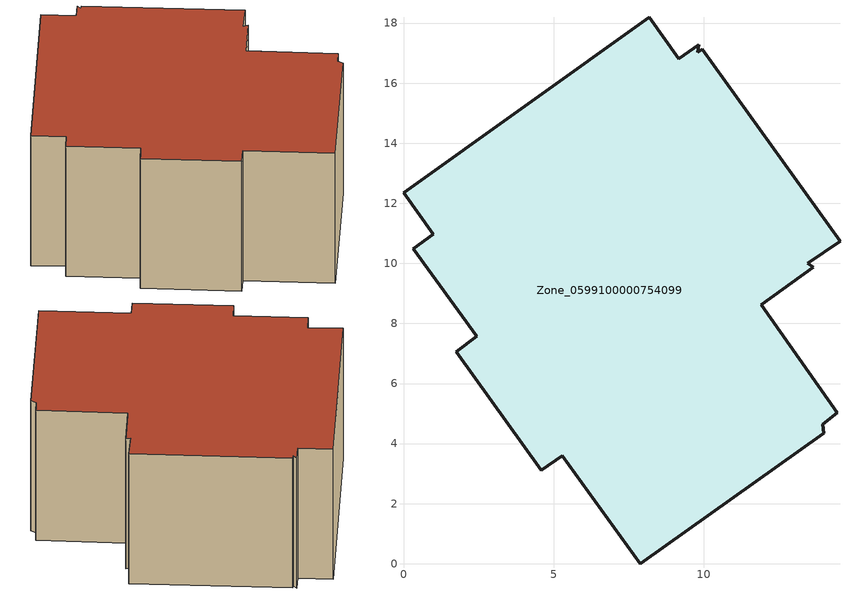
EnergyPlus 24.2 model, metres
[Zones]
Zone_0599100000754099
 floor ground (C_G): 14.53,10.73 13.45,10.01 13.64,9.87 11.91,8.62 14.45,5.02 13.95,4.64 13.98,4.34 7.88,0 5.29,3.6 4.59,3.12 1.75,7.06 2.44,7.57 0.33,10.49 0.99,10.97 0,12.36 8.18,18.19 9.17,16.82 9.84,17.29 9.79,17.03 9.94,17.14 z0
 wall outside (C_F): 1.75,7.06 4.59,3.12 5.29,3.6 7.88,0 13.98,4.34 13.95,4.64 14.45,5.02 11.91,8.62 13.64,9.87 13.45,10.01 14.53,10.73 9.94,17.14 9.79,17.03 9.84,17.29 9.17,16.82 8.18,18.19 0,12.36 0.99,10.97 0.33,10.49 2.44,7.57 1.75,7.06 z0:7.6
 roof outside (C_R): 13.64,9.87 13.45,10.01 14.53,10.73 9.94,17.14 9.79,17.03 9.84,17.29 9.17,16.82 8.18,18.19 0,12.36 0.99,10.97 0.33,10.49 2.44,7.57 1.75,7.06 4.59,3.12 5.29,3.6 7.88,0 13.98,4.34 13.95,4.64 14.45,5.02 11.91,8.62 z7.6
[BUILDING]
Pand.0599100000754099: North Axis=0; Terrain=City; Loads Convergence Tolerance Value=0.04; Temperature Convergence Tolerance Value=0.4; Solar Distribution=FullExterior; Maximum Number of Warmup Days=25; Minimum Number of Warmup Days=1
[Site:Location]
Rotterdam.The.Hague.AP_ZH_NLD Design_Conditions: Latitude=51.96; Longitude=4.45; Time Zone=1; Elevation=-4.5
[SITE:GROUNDTEMPERATURE:BUILDINGSURFACE]
18, 18, 18, 18, 18, 18, 18, 18, 18, 18, 18, 18
[MATERIAL] Thermal Absorptance=0.9; Solar Absorptance=0.7; Visible Absorptance=0.7
Name | Roughness | Thickness | Conductivity | Density | Specific Heat
G.D.2006-2014 | MediumSmooth | 0.15 | 0.06 | 540 | 1210
F.D.2006-2014 | Rough | 0.3 | 0.12 | 1920 | 840
R.D.2006-2014 | MediumRough | 0.2 | 0.08 | 1500 | 1000
[CONSTRUCTION]
C_G: G.D.2006-2014
C_F: F.D.2006-2014
C_R: R.D.2006-2014
[ZONE]
Zone_0599100000754099: Type=1; Multiplier=1; Ceiling Height=Autocalculate; Volume=Autocalculate; Floor Area=autocalculate; Part of Total Floor Area=Yes
[ZONEINFILTRATION:DESIGNFLOWRATE]
Infil_Zone_0599100000754099: Zone or ZoneList or Space or SpaceList=Zone_0599100000754099; Schedule=AlwaysOn; Design Flow Rate Calculation Method=Flow/Area; Flow Rate per Floor Area=0.0021; Constant Term Coefficient=1; Temperature Term Coefficient=0; Velocity Term Coefficient=0; Velocity Squared Term Coefficient=0
[HVACTEMPLATE:ZONE:IDEALLOADSAIRSYSTEM]
Zone_0599100000754099: Maximum Heating Supply Air Temperature=50; Minimum Cooling Supply Air Temperature=13; Maximum Heating Supply Air Humidity Ratio=0.0156; Minimum Cooling Supply Air Humidity Ratio=0.0077; Heating Limit=NoLimit; Cooling Limit=NoLimit; Dehumidification Control Type=ConstantSensibleHeatRatio; Cooling Sensible Heat Ratio=0.7; Dehumidification Setpoint=60; Humidification Control Type=None; Humidification Setpoint=30; Outdoor Air Method=None; Outdoor Air Flow Rate per Person=0.00944; Outdoor Air Flow Rate per Zone Floor Area=0; Outdoor Air Flow Rate per Zone=0; Demand Controlled Ventilation Type=None; Outdoor Air Economizer Type=NoEconomizer; Heat Recovery Type=None; Sensible Heat Recovery Effectiveness=0.7; Latent Heat Recovery Effectiveness=0.65
[ZONECONTROL:THERMOSTAT]
ThermostatControl_Zone_0599100000754099: Zone or ZoneList=Zone_0599100000754099; Control Type Schedule=DualSetpointControlType; Control 1=Thermostat_Zone_0599100000754099; Temperature Difference Between Cutout And Setpoint=0
[THERMOSTATSETPOINT:DUALSETPOINT]
Thermostat_Zone_0599100000754099: Heating Setpoint Temperature Schedule=HeatingSetpoint_Zone_0599100000754099; Cooling Setpoint Temperature Schedule=CoolingSetpoint_Zone_0599100000754099
[SCHEDULE:COMPACT]
HeatingSetpoint_Zone_0599100000754099: Through: 12/31, For: AllDays, Until: 24:00, 21
CoolingSetpoint_Zone_0599100000754099: Through: 12/31, For: AllDays, Until: 24:00, 24
DualSetpointControlType: Through: 12/31, For: AllDays, Until: 24:00, 4
AlwaysOn: Through: 12/31, For: AllDays, Until: 24:00, 1
